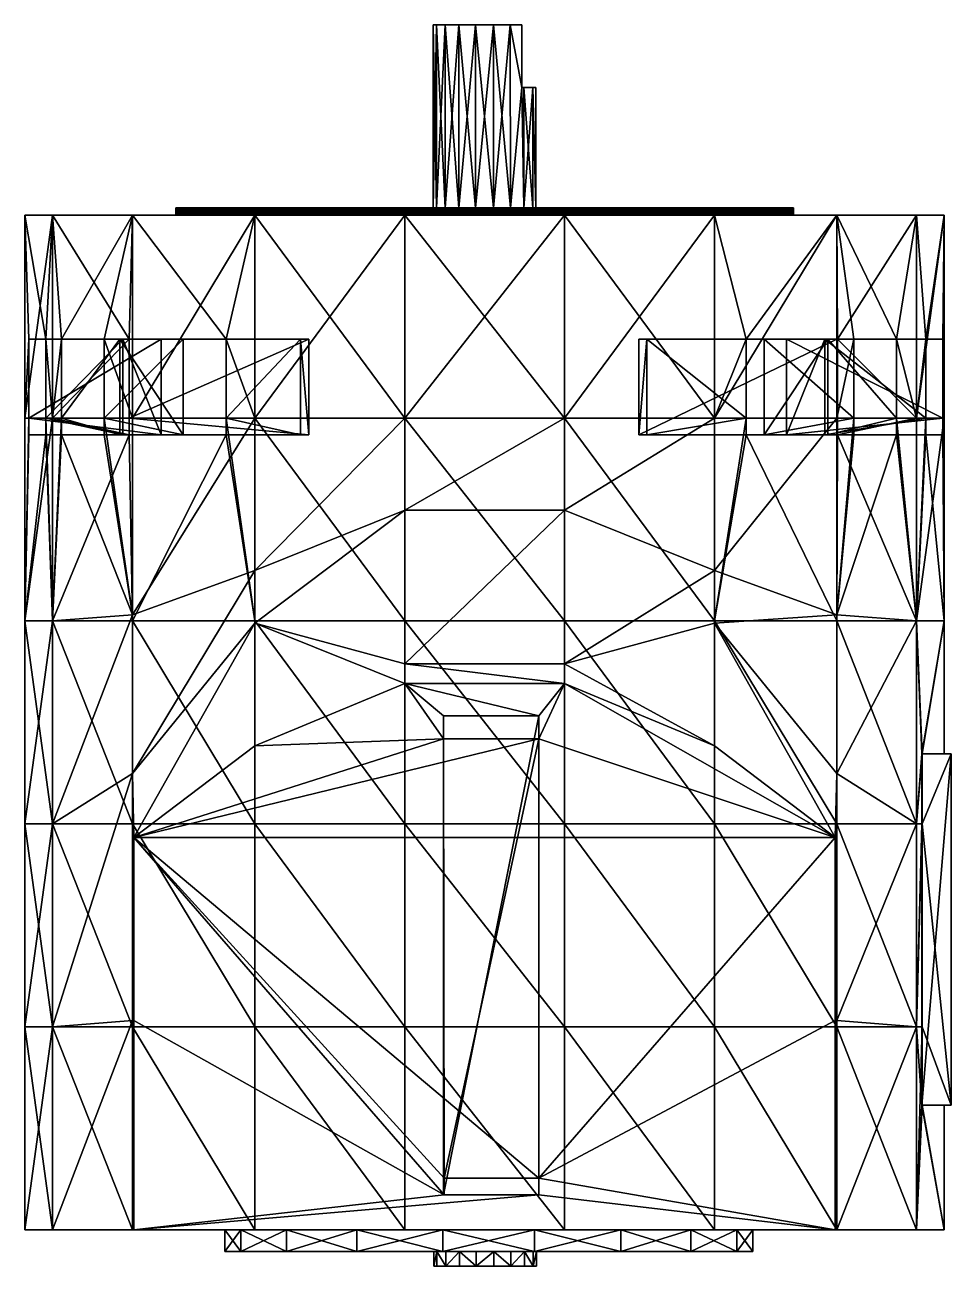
# Model space of a CAD drawing. Header units: inches. Extents: x -17 to 17.3, y -38.9 to 7.
import ezdxf

# ---------------------------------------------------------------- set-up
doc = ezdxf.new("R2010")
doc.units = ezdxf.units.IN
doc.header["$MEASUREMENT"] = 0
doc.layers.get('0').update_dxf_attribs({"true_color": 0xe5a6d7})

msp = doc.modelspace()

# ---------------------------------------------------------------- meshes
at = {"color": 134, "true_color": 0x1c95b1}
mesh = msp.add_polyface(dxfattribs=at)
corners = [(-0.948, 7.044, -1.642), (-0.329, 7.044, -1.868), (-0.329, 0.271, -1.868), (-0.948, 0.271, -1.642), (-1.453, 7.044, -1.219), (-1.453, 0.271, -1.219), (-1.782, 7.044, -0.649), (-1.782, 0.271, -0.649), (-1.896, 7.044, 0), (-1.896, 0.271, 0), (-1.782, 7.044, 0.649), (-1.782, 0.271, 0.649), (-1.453, 7.044, 1.219), (-1.453, 0.271, 1.219), (-0.948, 7.044, 1.642), (-0.948, 0.271, 1.642), (-0.329, 7.044, 1.868), (-0.329, 0.271, 1.868), (0.948, 7.044, 1.642), (-1.985, 0.217, -11.257), (1.985, 0.217, -11.257), (1.985, 0.163, -11.257), (-5.715, 0.217, -9.899), (-1.985, 0.163, -11.257), (-8.756, 0.217, -7.347), (-5.715, 0.163, -9.899), (-1.985, 0.271, -11.257), (-5.715, 0.271, -9.899), (-8.756, 0.271, -7.347), (-8.756, 0.217, 7.347), (-5.715, 0.217, 9.899), (-5.715, 0.271, 9.899), (-8.756, 0.271, 7.347), (-1.985, 0.217, 11.257), (-1.985, 0.271, 11.257), (1.985, 0.217, 11.257), (1.985, 0.271, 11.257), (-10.741, 0.271, 3.909), (-11.43, 0.271, 0), (-10.741, 0.271, -3.909), (0.329, 0.271, -1.868), (0.96, 0.271, -1.632)]
mesh.append_faces([[corners[k] for k in face] for face in [(4, 8, 12, 4), (12, 16, 18, 12), (4, 12, 18, 4)]], dxfattribs={"vtx0": -1, "vtx1": -1, "vtx2": -1, "vtx3": -1, "color": 134})
mesh.append_faces([[corners[k] for k in face] for face in [(40, 28, 39, 40)]], dxfattribs={"vtx0": -1, "vtx2": -1, "vtx3": -1, "color": 134})
mesh.append_faces([[corners[k] for k in face] for face in [(40, 26, 28, 40)]], dxfattribs={"vtx1": -1, "vtx2": -1, "vtx3": -1, "color": 134})
mesh.append_faces([[corners[k] for k in face] for face in [(2, 40, 39, 2)]], dxfattribs={"vtx1": -1, "vtx3": -1, "color": 134})
mesh.append_faces([[corners[k] for k in face] for face in [(0, 1, 2, 0), (2, 3, 0, 2), (4, 0, 3, 4), (3, 5, 4, 3), (6, 4, 5, 6), (5, 7, 6, 5), (8, 6, 7, 8), (7, 9, 8, 7), (10, 8, 9, 10), (9, 11, 10, 9), (12, 10, 11, 12), (11, 13, 12, 11), (14, 12, 13, 14), (13, 15, 14, 13), (16, 14, 15, 16), (15, 17, 16, 15), (1, 0, 4, 1), (4, 6, 8, 4), (8, 10, 12, 8), (12, 14, 16, 12), (19, 20, 21, 19), (22, 19, 23, 22), (24, 22, 25, 24), (20, 19, 26, 20), (19, 22, 27, 19), (27, 26, 19, 27), (22, 24, 28, 22), (28, 27, 22, 28), (29, 30, 31, 29), (31, 32, 29, 31), (30, 33, 34, 30), (34, 31, 30, 34), (33, 35, 36, 33), (36, 34, 33, 36), (11, 34, 36, 11), (9, 31, 34, 9), (34, 11, 9, 34), (7, 32, 31, 7), (31, 9, 7, 31), (5, 37, 32, 5), (32, 7, 5, 32), (3, 38, 37, 3), (37, 5, 3, 37), (2, 39, 38, 2), (38, 3, 2, 38), (26, 27, 28, 26)]], dxfattribs={"vtx2": -1, "vtx3": -1, "color": 134})
mesh.append_faces([[corners[k] for k in face] for face in [(15, 13, 36, 15), (40, 41, 26, 40)]], dxfattribs={"vtx3": -1, "color": 134})
mesh = msp.add_polyface(dxfattribs=at)
corners = [(1.782, 4.722, -0.649), (1.896, 4.722, 0), (1.896, 0.271, 0), (1.782, 0.271, -0.649), (0.329, 7.044, -1.868), (0.948, 7.044, -1.642), (0.96, 0.271, -1.632), (0.329, 0.271, -1.868), (-0.329, 7.044, -1.868), (-0.329, 0.271, -1.868), (0.329, 7.044, 1.868), (-0.329, 7.044, 1.868), (-0.329, 0.271, 1.868), (0.329, 0.271, 1.868), (0.948, 7.044, 1.642), (0.96, 0.271, 1.632), (1.453, 0.271, 1.219), (1.453, 4.722, 1.219), (1.375, 4.722, 1.284), (-1.453, 7.044, -1.219), (1.375, 7.044, 1.284), (1.375, 7.044, -1.284), (1.453, 0.271, -1.219), (1.453, 4.722, -1.219), (1.782, 0.271, 0.649), (1.782, 4.722, 0.649), (1.375, 4.722, -1.284), (-1.985, 0.271, -11.257), (1.985, 0.271, -11.257), (1.985, 0.217, -11.257), (5.715, 0.271, 9.899), (10.741, 0.271, 3.909), (5.715, 0.271, -9.899), (1.985, 0.271, 11.257), (-0.948, 0.271, 1.642), (-1.453, 0.271, 1.219), (-1.782, 0.271, 0.649)]
mesh.append_faces([[corners[k] for k in face] for face in [(5, 8, 19, 5), (5, 19, 14, 5), (3, 30, 31, 3)]], dxfattribs={"vtx0": -1, "vtx1": -1, "vtx2": -1, "vtx3": -1, "color": 134})
mesh.append_faces([[corners[k] for k in face] for face in [(17, 1, 18, 17), (3, 31, 32, 3)]], dxfattribs={"vtx0": -1, "vtx1": -1, "vtx3": -1, "color": 134})
mesh.append_faces([[corners[k] for k in face] for face in [(5, 14, 20, 5), (1, 23, 26, 1), (1, 26, 18, 1), (3, 28, 27, 3)]], dxfattribs={"vtx0": -1, "vtx2": -1, "vtx3": -1, "color": 134})
mesh.append_faces([[corners[k] for k in face] for face in [(21, 5, 20, 21), (22, 3, 27, 22)]], dxfattribs={"vtx1": -1, "vtx3": -1, "color": 134})
mesh.append_faces([[corners[k] for k in face] for face in [(0, 1, 2, 0), (2, 3, 0, 2), (4, 5, 6, 4), (6, 7, 4, 6), (8, 4, 7, 8), (7, 9, 8, 7), (10, 11, 12, 10), (12, 13, 10, 12), (14, 10, 13, 14), (13, 15, 14, 13), (16, 17, 18, 16), (18, 15, 16, 18), (5, 4, 8, 5), (11, 10, 14, 11), (3, 22, 23, 3), (23, 0, 3, 23), (16, 24, 25, 16), (25, 17, 16, 25), (17, 25, 1, 17), (1, 0, 23, 1), (21, 20, 18, 21), (18, 26, 21, 18), (14, 15, 18, 14), (18, 20, 14, 18), (2, 1, 25, 2), (25, 24, 2, 25), (26, 6, 5, 26), (5, 21, 26, 5), (27, 28, 29, 27), (26, 23, 22, 26), (22, 6, 26, 22), (3, 2, 30, 3), (3, 32, 28, 3), (33, 30, 2, 33), (2, 24, 33, 2), (33, 35, 36, 33)]], dxfattribs={"vtx2": -1, "vtx3": -1, "color": 134})
mesh.append_faces([[corners[k] for k in face] for face in [(24, 16, 33, 24), (16, 15, 33, 16), (15, 13, 33, 15), (13, 12, 33, 13), (12, 34, 33, 12), (6, 22, 27, 6)]], dxfattribs={"vtx3": -1, "color": 134})
mesh = msp.add_polyface(dxfattribs=at)
corners = [(-15.988, 0, 5.819), (-17.014, 0, 0), (-17.014, -7.51, 0), (-15.988, -7.51, 5.819), (-15.988, -7.51, -5.819), (-13.148, -7.51, -10.739), (-13.148, -8.135, -10.739), (-13.148, -4.591, -10.739), (-15.988, 0, -5.819), (-13.034, 0, -10.937), (-13.034, -4.591, -10.937), (-6.504, -4.591, -11.501), (-9.562, -4.591, -13.85), (-16.241, -4.591, -4.388), (-16.241, -7.51, -4.388), (-11.973, -4.591, -3.877), (-16.865, -4.591, -0.846), (-13.386, -4.591, -6.157), (-13.386, -8.135, -6.157), (-11.973, -8.135, -3.877), (-16.865, -7.51, -0.846), (-15.651, -4.591, 6.403), (-15.651, -7.51, 6.403), (-13.502, -4.591, 2.468), (-13.502, -8.135, 2.468), (-11.148, -8.135, 3.754), (-11.148, -4.591, 3.754), (-14.081, -4.591, 9.122), (-14.081, -7.51, 9.122), (-13.034, 0, 10.937), (-13.034, -7.51, 10.937), (-10.741, 0, -3.909), (-11.43, 0, 0), (-11.43, 0.054, 0), (-10.741, 0, 3.909), (-10.741, 0.054, 3.909), (-10.741, 0.108, 3.909), (-11.43, 0.108, 0), (-10.741, 0.163, 3.909), (-11.43, 0.163, 0), (-10.741, 0.217, 3.909), (-8.756, 0, -7.347), (-5.715, 0, -9.899)]
mesh.append_faces([[corners[k] for k in face] for face in [(14, 18, 17, 14), (20, 15, 19, 20), (22, 24, 23, 22), (28, 26, 25, 28)]], dxfattribs={"vtx0": -1, "vtx2": -1, "vtx3": -1, "color": 134})
mesh.append_faces([[corners[k] for k in face] for face in [(7, 10, 11, 7), (13, 14, 17, 13), (21, 22, 23, 21)]], dxfattribs={"vtx1": -1, "vtx3": -1, "color": 134})
mesh.append_faces([[corners[k] for k in face] for face in [(0, 1, 2, 0), (2, 3, 0, 2), (4, 5, 6, 4), (7, 8, 9, 7), (9, 10, 7, 9), (5, 7, 11, 5), (12, 10, 9, 12), (7, 5, 4, 7), (4, 8, 7, 4), (13, 8, 4, 13), (4, 14, 13, 4), (15, 16, 13, 15), (13, 17, 15, 13), (17, 18, 19, 17), (19, 15, 17, 19), (20, 16, 15, 20), (1, 8, 13, 1), (13, 16, 1, 13), (2, 1, 16, 2), (16, 20, 2, 16), (21, 0, 3, 21), (3, 22, 21, 3), (23, 24, 25, 23), (25, 26, 23, 25), (26, 27, 21, 26), (21, 23, 26, 21), (28, 27, 26, 28), (29, 0, 21, 29), (21, 27, 29, 21), (30, 29, 27, 30), (27, 28, 30, 27), (31, 32, 33, 31), (32, 34, 35, 32), (35, 33, 32, 35), (33, 35, 36, 33), (36, 37, 33, 36), (37, 36, 38, 37), (38, 39, 37, 38), (39, 38, 40, 39), (32, 0, 29, 32), (29, 34, 32, 29), (31, 1, 0, 31), (0, 32, 31, 0), (41, 8, 1, 41), (1, 31, 41, 1), (8, 41, 42, 8)]], dxfattribs={"vtx2": -1, "vtx3": -1, "color": 134})
mesh = msp.add_polyface(dxfattribs=at)
corners = [(-8.507, 0, 14.735), (-13.034, 0, 10.937), (-13.034, -7.51, 10.937), (-8.507, -7.51, 14.735), (-9.562, -4.591, -13.85), (-8.507, 0, -14.735), (-8.507, -7.51, -14.735), (-9.562, -7.51, -13.85), (-13.148, -7.51, -10.739), (-6.504, -4.591, -11.501), (-6.504, -8.135, -11.501), (-13.034, -4.591, -10.937), (-6.809, -4.591, -14.165), (-6.809, -8.135, -14.165), (-13.034, 0, -10.937), (-8.756, 0, -7.347), (-10.741, 0, -3.909), (-10.741, 0.054, -3.909), (-8.756, 0.054, -7.347), (-11.43, 0.054, 0), (-10.741, 0, 3.909), (-8.756, 0, 7.347), (-8.756, 0.054, 7.347), (-10.741, 0.054, 3.909), (-5.715, 0, 9.899), (-5.715, 0.054, 9.899), (-10.741, 0.108, -3.909), (-8.756, 0.108, -7.347), (-11.43, 0.108, 0), (-8.756, 0.108, 7.347), (-10.741, 0.108, 3.909), (-5.715, 0.108, 9.899), (-10.741, 0.163, -3.909), (-8.756, 0.163, -7.347), (-11.43, 0.163, 0), (-8.756, 0.163, 7.347), (-10.741, 0.163, 3.909), (-5.715, 0.163, 9.899), (-10.741, 0.217, -3.909), (-8.756, 0.217, -7.347), (-11.43, 0.217, 0), (-10.741, 0.217, 3.909), (-8.756, 0.217, 7.347), (-10.741, 0.271, -3.909), (-8.756, 0.271, -7.347), (-11.43, 0.271, 0), (-10.741, 0.271, 3.909), (-8.756, 0.271, 7.347), (-2.954, 0, 16.756), (-5.715, 0, -9.899), (-15.988, 0, -5.819), (-1.985, 0, -11.257)]
mesh.append_faces([[corners[k] for k in face] for face in [(8, 9, 10, 8), (11, 12, 9, 11), (7, 13, 12, 7)]], dxfattribs={"vtx0": -1, "vtx2": -1, "vtx3": -1, "color": 134})
mesh.append_faces([[corners[k] for k in face] for face in [(4, 7, 12, 4)]], dxfattribs={"vtx1": -1, "vtx3": -1, "color": 134})
mesh.append_faces([[corners[k] for k in face] for face in [(0, 1, 2, 0), (2, 3, 0, 2), (4, 5, 6, 4), (6, 7, 4, 6), (11, 4, 12, 11), (14, 5, 4, 14), (15, 16, 17, 15), (17, 18, 15, 17), (19, 17, 16, 19), (20, 21, 22, 20), (22, 23, 20, 22), (21, 24, 25, 21), (25, 22, 21, 25), (18, 17, 26, 18), (26, 27, 18, 26), (17, 19, 28, 17), (28, 26, 17, 28), (23, 22, 29, 23), (29, 30, 23, 29), (22, 25, 31, 22), (31, 29, 22, 31), (27, 26, 32, 27), (32, 33, 27, 32), (26, 28, 34, 26), (34, 32, 26, 34), (30, 29, 35, 30), (35, 36, 30, 35), (29, 31, 37, 29), (37, 35, 29, 37), (33, 32, 38, 33), (38, 39, 33, 38), (32, 34, 40, 32), (40, 38, 32, 40), (41, 40, 34, 41), (36, 35, 42, 36), (42, 41, 36, 42), (39, 38, 43, 39), (43, 44, 39, 43), (38, 40, 45, 38), (45, 43, 38, 45), (40, 41, 46, 40), (46, 45, 40, 46), (41, 42, 47, 41), (47, 46, 41, 47), (21, 0, 48, 21), (20, 1, 0, 20), (0, 21, 20, 0), (49, 14, 50, 49), (14, 49, 51, 14)]], dxfattribs={"vtx2": -1, "vtx3": -1, "color": 134})
mesh = msp.add_polyface(dxfattribs=at)
corners = [(2.954, 0, 16.756), (-2.954, 0, 16.756), (-2.954, -7.51, 16.756), (2.954, -7.51, 16.756), (-8.507, 0, 14.735), (-8.507, -7.51, 14.735), (-8.507, 0, -14.735), (-2.954, 0, -16.756), (-2.954, -7.51, -16.756), (-8.507, -7.51, -14.735), (-6.809, -4.591, -14.165), (-6.809, -8.135, -14.165), (-6.504, -8.135, -11.501), (-6.504, -4.591, -11.501), (1.985, 0, -11.257), (-1.985, 0, -11.257), (-1.985, 0.054, -11.257), (1.985, 0.054, -11.257), (-5.715, 0, -9.899), (-5.715, 0.054, -9.899), (-8.756, 0, -7.347), (-8.756, 0.054, -7.347), (-5.715, 0, 9.899), (-1.985, 0, 11.257), (-1.985, 0.054, 11.257), (-5.715, 0.054, 9.899), (1.985, 0, 11.257), (1.985, 0.054, 11.257), (-1.985, 0.108, -11.257), (1.985, 0.108, -11.257), (-5.715, 0.108, -9.899), (-8.756, 0.108, -7.347), (-1.985, 0.108, 11.257), (-5.715, 0.108, 9.899), (1.985, 0.108, 11.257), (-1.985, 0.163, -11.257), (1.985, 0.163, -11.257), (-5.715, 0.163, -9.899), (-8.756, 0.163, -7.347), (-1.985, 0.163, 11.257), (-5.715, 0.163, 9.899), (1.985, 0.163, 11.257), (-1.985, 0.217, -11.257), (-5.715, 0.217, -9.899), (-8.756, 0.217, -7.347), (-8.756, 0.163, 7.347), (-5.715, 0.217, 9.899), (-8.756, 0.217, 7.347), (-1.985, 0.217, 11.257), (1.985, 0.217, 11.257), (-8.756, 0, 7.347), (-13.034, 0, -10.937)]
mesh.append_faces([[corners[k] for k in face] for face in [(0, 1, 2, 0), (2, 3, 0, 2), (1, 4, 5, 1), (5, 2, 1, 5), (6, 7, 8, 6), (8, 9, 6, 8), (10, 11, 12, 10), (12, 13, 10, 12), (14, 15, 16, 14), (16, 17, 14, 16), (15, 18, 19, 15), (19, 16, 15, 19), (18, 20, 21, 18), (21, 19, 18, 21), (22, 23, 24, 22), (24, 25, 22, 24), (23, 26, 27, 23), (27, 24, 23, 27), (17, 16, 28, 17), (28, 29, 17, 28), (16, 19, 30, 16), (30, 28, 16, 30), (19, 21, 31, 19), (31, 30, 19, 31), (25, 24, 32, 25), (32, 33, 25, 32), (24, 27, 34, 24), (34, 32, 24, 34), (29, 28, 35, 29), (35, 36, 29, 35), (28, 30, 37, 28), (37, 35, 28, 37), (30, 31, 38, 30), (38, 37, 30, 38), (33, 32, 39, 33), (39, 40, 33, 39), (32, 34, 41, 32), (41, 39, 32, 41), (36, 35, 42, 36), (35, 37, 43, 35), (37, 38, 44, 37), (45, 40, 46, 45), (46, 47, 45, 46), (40, 39, 48, 40), (48, 46, 40, 48), (39, 41, 49, 39), (49, 48, 39, 49), (22, 1, 0, 22), (0, 23, 22, 0), (1, 22, 50, 1), (15, 6, 51, 15), (14, 7, 6, 14), (6, 15, 14, 6)]], dxfattribs={"vtx2": -1, "vtx3": -1, "color": 134})
mesh = msp.add_polyface(dxfattribs=at)
corners = [(8.507, 0, 14.735), (2.954, 0, 16.756), (2.954, -7.51, 16.756), (8.507, -7.51, 14.735), (-2.954, 0, -16.756), (2.954, 0, -16.756), (2.954, -7.51, -16.756), (-2.954, -7.51, -16.756), (8.507, 0, -14.735), (8.507, -7.51, -14.735), (6.012, -4.591, -14.165), (5.707, -4.591, -11.501), (5.707, -8.135, -11.501), (6.012, -8.135, -14.165), (8.756, 0, -7.347), (5.715, 0, -9.899), (5.715, 0.054, -9.899), (8.756, 0.054, -7.347), (1.985, 0, -11.257), (1.985, 0.054, -11.257), (1.985, 0, 11.257), (5.715, 0, 9.899), (5.715, 0.054, 9.899), (1.985, 0.054, 11.257), (8.756, 0, 7.347), (8.756, 0.054, 7.347), (5.715, 0.108, -9.899), (8.756, 0.108, -7.347), (1.985, 0.108, -11.257), (5.715, 0.108, 9.899), (1.985, 0.108, 11.257), (8.756, 0.108, 7.347), (5.715, 0.163, -9.899), (8.756, 0.163, -7.347), (1.985, 0.163, -11.257), (5.715, 0.163, 9.899), (1.985, 0.163, 11.257), (8.756, 0.163, 7.347), (5.715, 0.217, -9.899), (8.756, 0.217, -7.347), (1.985, 0.217, -11.257), (5.715, 0.217, 9.899), (1.985, 0.217, 11.257), (8.756, 0.217, 7.347), (5.715, 0.271, -9.899), (1.985, 0.271, -11.257), (5.715, 0.271, 9.899), (1.985, 0.271, 11.257), (8.756, 0.271, 7.347), (-1.985, 0, 11.257), (13.034, 0, 10.937)]
mesh.append_faces([[corners[k] for k in face] for face in [(0, 1, 2, 0), (2, 3, 0, 2), (4, 5, 6, 4), (6, 7, 4, 6), (5, 8, 9, 5), (9, 6, 5, 9), (10, 11, 12, 10), (12, 13, 10, 12), (14, 15, 16, 14), (16, 17, 14, 16), (15, 18, 19, 15), (19, 16, 15, 19), (20, 21, 22, 20), (22, 23, 20, 22), (21, 24, 25, 21), (25, 22, 21, 25), (17, 16, 26, 17), (26, 27, 17, 26), (16, 19, 28, 16), (28, 26, 16, 28), (23, 22, 29, 23), (29, 30, 23, 29), (22, 25, 31, 22), (31, 29, 22, 31), (27, 26, 32, 27), (32, 33, 27, 32), (26, 28, 34, 26), (34, 32, 26, 34), (30, 29, 35, 30), (35, 36, 30, 35), (29, 31, 37, 29), (37, 35, 29, 37), (33, 32, 38, 33), (38, 39, 33, 38), (32, 34, 40, 32), (40, 38, 32, 40), (36, 35, 41, 36), (41, 42, 36, 41), (35, 37, 43, 35), (43, 41, 35, 43), (39, 38, 44, 39), (38, 40, 45, 38), (45, 44, 38, 45), (42, 41, 46, 42), (46, 47, 42, 46), (41, 43, 48, 41), (48, 46, 41, 48), (49, 1, 0, 49), (0, 20, 49, 0), (20, 0, 50, 20), (15, 5, 4, 15), (4, 18, 15, 4), (5, 15, 14, 5)]], dxfattribs={"vtx2": -1, "vtx3": -1, "color": 134})
mesh = msp.add_polyface(dxfattribs=at)
corners = [(13.034, 0, 10.937), (8.507, 0, 14.735), (8.507, -7.51, 14.735), (13.034, -7.51, 10.937), (9.688, -4.591, -13.744), (8.507, 0, -14.735), (13.034, 0, -10.937), (5.707, -8.135, -11.501), (5.707, -4.591, -11.501), (13.034, -4.591, -10.661), (9.688, -7.51, -13.744), (6.012, -4.591, -14.165), (6.012, -8.135, -14.165), (8.507, -7.51, -14.735), (10.741, 0.054, -3.909), (11.43, 0.054, 0), (11.43, 0, 0), (10.741, 0, -3.909), (8.756, 0, -7.347), (8.756, 0.054, -7.347), (8.756, 0, 7.347), (10.741, 0, 3.909), (10.741, 0.054, 3.909), (8.756, 0.054, 7.347), (10.741, 0.108, -3.909), (8.756, 0.108, -7.347), (10.741, 0.108, 3.909), (8.756, 0.108, 7.347), (11.43, 0.108, 0), (8.756, 0.163, -7.347), (10.741, 0.163, -3.909), (10.741, 0.163, 3.909), (8.756, 0.163, 7.347), (11.43, 0.163, 0), (8.756, 0.217, -7.347), (10.741, 0.217, -3.909), (10.741, 0.217, 3.909), (8.756, 0.217, 7.347), (11.43, 0.217, 0), (8.756, 0.271, -7.347), (10.741, 0.271, -3.909), (5.715, 0.271, -9.899), (10.741, 0.271, 3.909), (8.756, 0.271, 7.347), (11.43, 0.271, 0), (5.715, 0, 9.899), (1.985, 0, 11.257), (2.954, 0, -16.756), (5.715, 0.271, 9.899)]
mesh.append_faces([[corners[k] for k in face] for face in [(42, 40, 41, 42)]], dxfattribs={"vtx0": -1, "vtx1": -1, "vtx2": -1, "vtx3": -1, "color": 134})
mesh.append_faces([[corners[k] for k in face] for face in [(10, 11, 12, 10), (4, 9, 8, 4)]], dxfattribs={"vtx0": -1, "vtx2": -1, "vtx3": -1, "color": 134})
mesh.append_faces([[corners[k] for k in face] for face in [(4, 8, 11, 4)]], dxfattribs={"vtx0": -1, "vtx3": -1, "color": 134})
mesh.append_faces([[corners[k] for k in face] for face in [(0, 1, 2, 0), (2, 3, 0, 2), (4, 5, 6, 4), (7, 8, 9, 7), (10, 4, 11, 10), (4, 10, 13, 4), (13, 5, 4, 13), (14, 15, 16, 14), (17, 18, 19, 17), (19, 14, 17, 19), (20, 21, 22, 20), (22, 23, 20, 22), (21, 16, 15, 21), (15, 22, 21, 15), (15, 14, 24, 15), (14, 19, 25, 14), (25, 24, 14, 25), (23, 22, 26, 23), (26, 27, 23, 26), (22, 15, 28, 22), (28, 26, 22, 28), (24, 25, 29, 24), (29, 30, 24, 29), (27, 26, 31, 27), (31, 32, 27, 31), (26, 28, 33, 26), (33, 31, 26, 33), (30, 29, 34, 30), (34, 35, 30, 34), (32, 31, 36, 32), (36, 37, 32, 36), (31, 33, 38, 31), (38, 36, 31, 38), (35, 34, 39, 35), (39, 40, 35, 39), (41, 39, 34, 41), (37, 36, 42, 37), (42, 43, 37, 42), (36, 38, 44, 36), (44, 42, 36, 44), (0, 45, 46, 0), (18, 5, 47, 18), (17, 6, 5, 17), (5, 18, 17, 5), (48, 43, 42, 48), (42, 44, 40, 42), (40, 39, 41, 40)]], dxfattribs={"vtx2": -1, "vtx3": -1, "color": 134})
mesh.append_faces([[corners[k] for k in face] for face in [(20, 45, 0, 20), (21, 20, 0, 21)]], dxfattribs={"vtx3": -1, "color": 134})
mesh = msp.add_polyface(dxfattribs=at)
corners = [(17.014, 0), (15.988, 0, 5.819), (15.988, -7.51, 5.819), (17.014, -7.51, 0), (13.061, -4.591, -10.89), (15.988, 0, -5.819), (15.988, -7.51, -5.819), (13.061, -7.51, -10.89), (13.034, 0, -10.937), (13.034, -4.591, -10.937), (9.688, -4.591, -13.744), (13.034, -4.591, -10.661), (13.034, -8.135, -10.661), (5.707, -8.135, -11.501), (16.963, -4.591, -0.291), (16.963, -7.51, -0.291), (12.589, -4.591, -6.157), (11.176, -4.591, -3.877), (11.176, -8.135, -3.877), (12.589, -8.135, -6.157), (16.338, -4.591, -3.834), (16.338, -7.51, -3.834), (13.672, -4.591, 9.831), (13.034, 0, 10.937), (13.034, -7.51, 10.937), (13.672, -7.51, 9.831), (12.705, -4.591, 2.468), (10.351, -4.591, 3.754), (10.351, -8.135, 3.754), (12.705, -8.135, 2.468), (15.242, -4.591, 7.112), (15.242, -7.51, 7.112), (11.43, 0, 0), (10.741, 0, 3.909), (10.741, 0, -3.909), (10.741, 0.054, -3.909), (10.741, 0.108, -3.909), (11.43, 0.108, 0), (11.43, 0.054, 0), (10.741, 0.163, -3.909), (11.43, 0.163, 0), (10.741, 0.217, -3.909), (11.43, 0.217, 0), (10.741, 0.271, -3.909), (11.43, 0.271, 0)]
mesh.append_faces([[corners[k] for k in face] for face in [(7, 12, 11, 7), (21, 16, 19, 21), (15, 18, 17, 15), (31, 26, 29, 31), (25, 28, 27, 25)]], dxfattribs={"vtx0": -1, "vtx2": -1, "vtx3": -1, "color": 134})
mesh.append_faces([[corners[k] for k in face] for face in [(23, 32, 33, 23)]], dxfattribs={"vtx0": -1, "vtx3": -1, "color": 134})
mesh.append_faces([[corners[k] for k in face] for face in [(10, 9, 11, 10), (23, 1, 32, 23), (32, 0, 8, 32)]], dxfattribs={"vtx1": -1, "vtx2": -1, "vtx3": -1, "color": 134})
mesh.append_faces([[corners[k] for k in face] for face in [(4, 7, 11, 4), (14, 15, 17, 14), (22, 25, 27, 22), (34, 32, 8, 34)]], dxfattribs={"vtx1": -1, "vtx3": -1, "color": 134})
mesh.append_faces([[corners[k] for k in face] for face in [(0, 1, 2, 0), (2, 3, 0, 2), (4, 5, 6, 4), (6, 7, 4, 6), (8, 9, 10, 8), (11, 12, 13, 11), (9, 4, 11, 9), (8, 5, 4, 8), (4, 9, 8, 4), (14, 0, 3, 14), (3, 15, 14, 3), (16, 17, 18, 16), (18, 19, 16, 18), (20, 14, 17, 20), (17, 16, 20, 17), (21, 20, 16, 21), (20, 5, 0, 20), (0, 14, 20, 0), (20, 21, 6, 20), (6, 5, 20, 6), (22, 23, 24, 22), (24, 25, 22, 24), (26, 27, 28, 26), (28, 29, 26, 28), (30, 22, 27, 30), (27, 26, 30, 27), (31, 30, 26, 31), (30, 1, 23, 30), (23, 22, 30, 23), (30, 31, 2, 30), (2, 1, 30, 2), (1, 0, 32, 1), (32, 34, 35, 32), (36, 37, 38, 36), (37, 36, 39, 37), (39, 40, 37, 39), (40, 39, 41, 40), (41, 42, 40, 41), (42, 41, 43, 42), (43, 44, 42, 43), (0, 5, 8, 0)]], dxfattribs={"vtx2": -1, "vtx3": -1, "color": 134})
mesh = msp.add_polyface(dxfattribs=at)
corners = [(2.954, -7.51, 16.756), (-2.954, -7.51, 16.756), (-2.954, -10.923, 16.756), (2.954, -10.923, 16.756), (-8.507, -7.51, 14.735), (-8.507, -13.154, 14.735), (-13.034, -7.51, 10.937), (-13.034, -14.787, 10.937), (-15.988, -7.51, 5.819), (-17.014, -7.51, 0), (-17.014, -15.019, 0), (-15.988, -15.019, 5.819), (-13.148, -8.135, -10.739), (-15.988, -15.019, -5.819), (-15.988, -7.51, -5.819), (-8.507, -7.51, -14.735), (-2.954, -7.51, -16.756), (-2.954, -15.019, -16.756), (-8.507, -15.019, -14.735), (2.954, -7.51, -16.756), (2.954, -15.019, -16.756), (-2.954, -16.602, 16.756), (2.954, -16.602, 16.756), (-8.507, -15.1, 14.735), (-13.034, -20.664, 10.937), (-15.988, -22.529, 5.819), (-2.954, -22.529, -16.756), (2.954, -22.529, -16.756), (-2.954, -17.335, 16.756), (-8.507, -19.639, 14.735), (-9.562, -8.135, -13.85), (-13.034, -15.019, -10.937), (-13.034, -8.135, -10.937), (-13.148, -7.51, -10.739), (-6.504, -8.135, -11.501), (-9.562, -7.51, -13.85), (-6.809, -8.135, -14.165), (-16.865, -7.51, -0.846), (-16.865, -8.135, -0.846), (-16.241, -7.51, -4.388), (-16.241, -8.135, -4.388), (-13.386, -8.135, -6.157), (-11.973, -8.135, -3.877), (-14.081, -7.51, 9.122), (-14.081, -8.135, 9.122), (-15.651, -7.51, 6.403), (-15.651, -8.135, 6.403), (-13.502, -8.135, 2.468), (-11.148, -8.135, 3.754)]
mesh.append_faces([[corners[k] for k in face] for face in [(32, 34, 36, 32)]], dxfattribs={"vtx0": -1, "vtx2": -1, "vtx3": -1, "color": 134})
mesh.append_faces([[corners[k] for k in face] for face in [(33, 34, 12, 33), (32, 36, 30, 32), (37, 42, 38, 37), (43, 48, 44, 43)]], dxfattribs={"vtx0": -1, "vtx3": -1, "color": 134})
mesh.append_faces([[corners[k] for k in face] for face in [(0, 1, 2, 0), (2, 3, 0, 2), (1, 4, 5, 1), (5, 2, 1, 5), (4, 6, 7, 4), (7, 5, 4, 7), (8, 9, 10, 8), (10, 11, 8, 10), (12, 13, 14, 12), (15, 16, 17, 15), (17, 18, 15, 17), (16, 19, 20, 16), (20, 17, 16, 20), (3, 2, 21, 3), (21, 22, 3, 21), (2, 5, 23, 2), (23, 21, 2, 23), (5, 7, 24, 5), (7, 11, 25, 7), (18, 17, 26, 18), (17, 20, 27, 17), (28, 21, 23, 28), (23, 29, 28, 23), (30, 18, 31, 30), (31, 32, 30, 31), (35, 30, 36, 35), (32, 12, 34, 32), (31, 13, 12, 31), (12, 32, 31, 12), (35, 15, 18, 35), (18, 30, 35, 18), (37, 38, 10, 37), (10, 9, 37, 10), (39, 40, 41, 39), (40, 38, 42, 40), (42, 41, 40, 42), (40, 13, 10, 40), (10, 38, 40, 10), (39, 14, 13, 39), (13, 40, 39, 13), (43, 44, 7, 43), (7, 6, 43, 7), (45, 46, 47, 45), (46, 44, 48, 46), (48, 47, 46, 48), (46, 11, 7, 46), (7, 44, 46, 7), (45, 8, 11, 45), (11, 46, 45, 11)]], dxfattribs={"vtx2": -1, "vtx3": -1, "color": 134})
mesh = msp.add_polyface(dxfattribs=at)
corners = [(17.014, -7.51, 0), (15.988, -7.51, 5.819), (15.988, -15.019, 5.819), (17.014, -15.019, 0), (13.034, -7.51, 10.937), (8.507, -7.51, 14.735), (8.507, -13.154, 14.735), (13.034, -14.787, 10.937), (2.954, -7.51, 16.756), (2.954, -10.923, 16.756), (2.954, -7.51, -16.756), (8.507, -7.51, -14.735), (8.507, -15.019, -14.735), (2.954, -15.019, -16.756), (9.688, -7.51, -13.744), (9.688, -8.135, -13.744), (13.061, -8.135, -10.89), (15.988, -15.019, -5.819), (13.034, -15.019, -10.937), (13.034, -8.135, -10.937), (16.2, -19.93, 4.618), (13.034, -20.664, 10.937), (8.507, -15.1, 14.735), (2.954, -16.602, 16.756), (8.507, -22.529, -14.735), (13.034, -22.529, -10.937), (15.988, -22.529, -5.819), (17.014, -19.93, 0), (16.187, -19.93, -4.694), (2.954, -17.335, 16.756), (-2.954, -16.602, 16.756), (6.012, -8.135, -14.165), (13.061, -7.51, -10.89), (13.034, -8.135, -10.661), (5.707, -8.135, -11.501), (15.988, -7.51, -5.819), (16.338, -7.51, -3.834), (16.338, -8.135, -3.834), (12.589, -8.135, -6.157), (16.963, -7.51, -0.291), (16.963, -8.135, -0.291), (11.176, -8.135, -3.877), (15.242, -7.51, 7.112), (15.242, -8.135, 7.112), (12.705, -8.135, 2.468), (13.672, -7.51, 9.831), (13.672, -8.135, 9.831), (10.351, -8.135, 3.754)]
mesh.append_faces([[corners[k] for k in face] for face in [(20, 3, 2, 20), (15, 34, 33, 15)]], dxfattribs={"vtx0": -1, "vtx2": -1, "vtx3": -1, "color": 134})
mesh.append_faces([[corners[k] for k in face] for face in [(14, 31, 15, 14), (19, 33, 16, 19), (36, 38, 37, 36), (42, 44, 43, 42)]], dxfattribs={"vtx0": -1, "vtx3": -1, "color": 134})
mesh.append_faces([[corners[k] for k in face] for face in [(17, 3, 28, 17), (19, 15, 33, 19)]], dxfattribs={"vtx1": -1, "vtx2": -1, "vtx3": -1, "color": 134})
mesh.append_faces([[corners[k] for k in face] for face in [(0, 1, 2, 0), (2, 3, 0, 2), (4, 5, 6, 4), (6, 7, 4, 6), (5, 8, 9, 5), (9, 6, 5, 9), (10, 11, 12, 10), (12, 13, 10, 12), (14, 15, 12, 14), (12, 11, 14, 12), (16, 17, 18, 16), (18, 19, 16, 18), (2, 7, 21, 2), (7, 6, 22, 7), (22, 21, 7, 22), (6, 9, 23, 6), (23, 22, 6, 23), (13, 12, 24, 13), (12, 18, 25, 12), (18, 17, 26, 18), (3, 27, 28, 3), (29, 23, 30, 29), (32, 16, 33, 32), (15, 31, 34, 15), (18, 12, 15, 18), (15, 19, 18, 15), (35, 17, 16, 35), (16, 32, 35, 16), (36, 37, 17, 36), (17, 35, 36, 17), (39, 40, 41, 39), (41, 40, 37, 41), (37, 38, 41, 37), (3, 17, 37, 3), (37, 40, 3, 37), (39, 0, 3, 39), (3, 40, 39, 3), (42, 43, 2, 42), (2, 1, 42, 2), (45, 46, 47, 45), (47, 46, 43, 47), (43, 44, 47, 43), (7, 2, 43, 7), (43, 46, 7, 43), (45, 4, 7, 45), (7, 46, 45, 7)]], dxfattribs={"vtx2": -1, "vtx3": -1, "color": 134})
mesh = msp.add_polyface(dxfattribs=at)
corners = [(-13.034, -20.664, 10.937), (-8.507, -15.1, 14.735), (-8.507, -13.154, 14.735), (-15.988, -22.529, 5.819), (-13.034, -14.787, 10.937), (-15.988, -15.019, 5.819), (-17.014, -15.019, 0), (-17.014, -22.529, 0), (-15.988, -15.019, -5.819), (-15.988, -22.529, -5.819), (-13.034, -15.019, -10.937), (-13.034, -22.529, -10.937), (-8.507, -15.019, -14.735), (-8.507, -22.529, -14.735), (-2.954, -22.529, -16.756), (2.954, -22.529, -16.756), (-2.954, -15.019, -16.756), (-2.954, -16.602, 16.756), (-2.954, -17.335, 16.756), (2.954, -17.335, 16.756), (-12.979, -23.03, 10.982), (-13.034, -29.807, 10.937), (-12.979, -29.807, 10.982), (-15.988, -30.038, 5.819), (-17.014, -30.038, 0), (-15.988, -30.038, -5.819), (-13.034, -30.038, -10.937), (-8.507, -30.038, -14.735), (-2.954, -30.038, -16.756), (2.954, -30.038, -16.756), (-13.034, -37.548, 10.937), (-15.988, -37.548, 5.819), (-17.014, -37.548, 0), (-15.988, -37.548, -5.819), (-13.034, -37.548, -10.937), (-8.507, -37.548, -14.735), (-2.954, -37.548, -16.756), (2.954, -37.548, -16.756), (-8.507, -19.639, 14.735), (-1.516, -19.376, 14.811), (-1.516, -36.253, 14.811), (-1.516, -36.253, 15.692), (-1.516, -18.534, 15.692), (-1.498, -35.645, 14.811), (2.006, -19.376, 14.811), (2.006, -36.253, 15.692), (2.006, -18.534, 15.692), (12.979, -23.03, 10.982), (-1.498, -36.255, 10.982), (-1.498, -35.645, 10.982), (2.006, -35.645, 10.982)]
mesh.append_faces([[corners[k] for k in face] for face in [(39, 18, 38, 39), (48, 20, 22, 48)]], dxfattribs={"vtx0": -1, "vtx2": -1, "vtx3": -1, "color": 134})
mesh.append_faces([[corners[k] for k in face] for face in [(39, 38, 20, 39)]], dxfattribs={"vtx0": -1, "vtx3": -1, "color": 134})
mesh.append_faces([[corners[k] for k in face] for face in [(0, 1, 2, 0), (3, 0, 4, 3), (5, 6, 7, 5), (7, 3, 5, 7), (6, 8, 9, 6), (9, 7, 6, 9), (8, 10, 11, 8), (11, 9, 8, 11), (10, 12, 13, 10), (13, 11, 10, 13), (14, 13, 12, 14), (15, 14, 16, 15), (17, 18, 19, 17), (20, 0, 21, 20), (21, 22, 20, 21), (0, 3, 23, 0), (23, 21, 0, 23), (3, 7, 24, 3), (24, 23, 3, 24), (7, 9, 25, 7), (25, 24, 7, 25), (9, 11, 26, 9), (26, 25, 9, 26), (11, 13, 27, 11), (27, 26, 11, 27), (13, 14, 28, 13), (28, 27, 13, 28), (14, 15, 29, 14), (29, 28, 14, 29), (22, 21, 30, 22), (21, 23, 31, 21), (23, 24, 32, 23), (24, 25, 33, 24), (25, 26, 34, 25), (26, 27, 35, 26), (27, 28, 36, 27), (28, 29, 37, 28), (20, 38, 1, 20), (1, 0, 20, 1), (39, 40, 41, 39), (41, 42, 39, 41), (43, 39, 44, 43), (41, 45, 46, 41), (46, 42, 41, 46), (20, 47, 44, 20), (44, 39, 20, 44), (39, 42, 18, 39), (40, 39, 43, 40), (18, 42, 46, 18), (20, 49, 50, 20)]], dxfattribs={"vtx2": -1, "vtx3": -1, "color": 134})
mesh = msp.add_polyface(dxfattribs=at)
corners = [(16.2, -19.93, 4.618), (17.014, -19.93, 0), (17.014, -15.019, 0), (15.988, -15.019, 5.819), (15.988, -22.529, 5.819), (16.2, -22.529, 4.618), (13.034, -20.664, 10.937), (8.507, -22.529, -14.735), (2.954, -22.529, -16.756), (2.954, -15.019, -16.756), (13.034, -22.529, -10.937), (8.507, -15.019, -14.735), (15.988, -22.529, -5.819), (13.034, -15.019, -10.937), (16.187, -19.93, -4.694), (16.187, -22.529, -4.694), (15.988, -15.019, -5.819), (15.988, -30.038, 5.819), (16.2, -30.038, 4.618), (13.034, -29.807, 10.937), (2.954, -16.602, 16.756), (2.954, -17.335, 16.756), (8.507, -19.639, 14.735), (8.507, -15.1, 14.735), (8.507, -30.038, -14.735), (2.954, -30.038, -16.756), (13.034, -30.038, -10.937), (15.988, -30.038, -5.819), (16.187, -30.038, -4.694), (12.979, -23.03, 10.982), (12.979, -29.807, 10.982), (2.006, -19.376, 14.811), (2.006, -35.645, 14.811), (-1.498, -35.645, 14.811), (2.006, -18.534, 15.692), (2.006, -36.253, 15.692), (2.006, -36.253, 14.822), (-2.954, -17.335, 16.756), (2.006, -35.645, 10.982), (2.006, -35.645, 14.833), (-12.979, -23.03, 10.982), (16.187, -32.934, -4.694), (16.187, -32.934, -4.864), (16.187, -19.93, -4.864), (17.27, -19.93, -4.864), (17.27, -32.934, -4.864), (16.2, -32.934, 4.618), (17.27, -32.934, 4.618), (17.27, -19.93, 4.618)]
mesh.append_faces([[corners[k] for k in face] for face in [(16, 14, 12, 16)]], dxfattribs={"vtx0": -1, "vtx1": -1, "vtx3": -1, "color": 134})
mesh.append_faces([[corners[k] for k in face] for face in [(0, 3, 4, 0), (5, 47, 48, 5), (1, 48, 44, 1), (42, 28, 15, 42), (42, 15, 14, 42)]], dxfattribs={"vtx0": -1, "vtx2": -1, "vtx3": -1, "color": 134})
mesh.append_faces([[corners[k] for k in face] for face in [(0, 4, 5, 0), (38, 30, 29, 38), (41, 27, 28, 41), (5, 48, 0, 5), (42, 14, 43, 42)]], dxfattribs={"vtx0": -1, "vtx3": -1, "color": 134})
mesh.append_faces([[corners[k] for k in face] for face in [(31, 29, 21, 31), (5, 18, 47, 5), (14, 1, 44, 14)]], dxfattribs={"vtx1": -1, "vtx2": -1, "vtx3": -1, "color": 134})
mesh.append_faces([[corners[k] for k in face] for face in [(34, 31, 21, 34), (43, 14, 44, 43)]], dxfattribs={"vtx1": -1, "vtx3": -1, "color": 134})
mesh.append_faces([[corners[k] for k in face] for face in [(0, 1, 2, 0), (6, 4, 3, 6), (7, 8, 9, 7), (10, 7, 11, 10), (12, 10, 13, 12), (14, 15, 12, 14), (5, 4, 17, 5), (17, 18, 5, 17), (4, 6, 19, 4), (19, 17, 4, 19), (20, 21, 22, 20), (22, 23, 20, 22), (8, 7, 24, 8), (24, 25, 8, 24), (7, 10, 26, 7), (26, 24, 7, 26), (10, 12, 27, 10), (27, 26, 10, 27), (15, 28, 27, 15), (27, 12, 15, 27), (29, 6, 23, 29), (23, 22, 29, 23), (29, 30, 19, 29), (19, 6, 29, 19), (31, 32, 33, 31), (29, 22, 21, 29), (34, 35, 36, 34), (34, 21, 37, 34), (32, 31, 34, 32), (34, 39, 32, 34), (38, 29, 40, 38), (42, 43, 44, 42), (44, 45, 42, 44), (18, 46, 47, 18), (45, 44, 48, 45), (48, 47, 45, 48), (1, 0, 48, 1)]], dxfattribs={"vtx2": -1, "vtx3": -1, "color": 134})
mesh = msp.add_polyface(dxfattribs=at)
corners = [(2.006, -36.253, 14.822), (2.006, -35.645, 14.833), (2.006, -18.534, 15.692), (2.006, -35.645, 14.811), (2.006, -36.255, 10.982), (2.006, -35.645, 10.982), (-1.498, -36.253, 14.822), (-1.498, -36.255, 14.833), (2.006, -36.255, 14.833), (-1.498, -35.645, 10.982), (2.006, -36.253, 15.692), (-1.516, -36.253, 15.692), (12.979, -37.548, 10.982), (1.852, -38.355, 9.745), (5.04, -38.355, 8.584), (5.04, -37.548, 8.584), (1.852, -37.548, 9.745), (5.04, -38.355, -8.335), (1.852, -38.355, -9.495), (1.852, -37.548, -9.495), (5.04, -37.548, -8.335), (-1.54, -37.548, -9.495), (8.507, -37.548, -14.735), (-4.728, -37.548, -8.335), (2.954, -37.548, -16.756), (-12.979, -37.548, 10.982), (1.805, -38.897, -0.637), (1.805, -38.355, -0.637), (1.92, -38.355, 0.013), (1.92, -38.897, 0.013), (0.97, -38.897, -1.632), (0.97, -38.355, -1.632), (1.476, -38.355, -1.208), (1.476, -38.897, -1.208), (0.97, -38.897, 1.658), (0.97, -38.355, 1.658), (0.35, -38.355, 1.883), (0.35, -38.897, 1.883), (1.805, -38.897, 0.663), (1.805, -38.355, 0.663), (1.476, -38.355, 1.234), (1.476, -38.897, 1.234), (0.35, -38.897, -1.857), (0.35, -38.355, -1.857), (9.335, -38.355, -3.216), (-1.54, -38.355, -9.495), (-0.309, -38.355, 1.883)]
mesh.append_faces([[corners[k] for k in face] for face in [(37, 33, 29, 37), (41, 37, 29, 41)]], dxfattribs={"vtx0": -1, "vtx1": -1, "vtx2": -1, "vtx3": -1, "color": 134})
mesh.append_faces([[corners[k] for k in face] for face in [(27, 17, 44, 27)]], dxfattribs={"vtx0": -1, "vtx1": -1, "vtx3": -1, "color": 134})
mesh.append_faces([[corners[k] for k in face] for face in [(27, 45, 18, 27), (27, 18, 17, 27)]], dxfattribs={"vtx0": -1, "vtx2": -1, "vtx3": -1, "color": 134})
mesh.append_faces([[corners[k] for k in face] for face in [(27, 44, 14, 27), (39, 28, 13, 39)]], dxfattribs={"vtx1": -1, "vtx2": -1, "vtx3": -1, "color": 134})
mesh.append_faces([[corners[k] for k in face] for face in [(38, 41, 29, 38), (28, 27, 14, 28), (40, 39, 13, 40)]], dxfattribs={"vtx1": -1, "vtx3": -1, "color": 134})
mesh.append_faces([[corners[k] for k in face] for face in [(0, 1, 2, 0), (3, 0, 4, 3), (4, 5, 3, 4), (0, 6, 7, 0), (7, 8, 0, 7), (4, 8, 7, 4), (3, 5, 9, 3), (0, 10, 11, 0), (5, 4, 12, 5), (13, 14, 15, 13), (15, 16, 13, 15), (17, 18, 19, 17), (19, 20, 17, 19), (23, 24, 22, 23), (22, 21, 23, 22), (16, 12, 25, 16), (26, 27, 28, 26), (28, 29, 26, 28), (30, 31, 32, 30), (32, 33, 30, 32), (34, 35, 36, 34), (36, 37, 34, 36), (38, 39, 40, 38), (40, 41, 38, 40), (41, 34, 37, 41), (42, 30, 33, 42), (33, 26, 29, 33), (26, 33, 32, 26), (32, 27, 26, 32), (30, 42, 43, 30), (43, 31, 30, 43), (34, 41, 40, 34), (40, 35, 34, 40), (38, 29, 28, 38), (28, 39, 38, 28), (27, 32, 45, 27), (28, 14, 13, 28)]], dxfattribs={"vtx2": -1, "vtx3": -1, "color": 134})
mesh.append_faces([[corners[k] for k in face] for face in [(0, 3, 1, 0), (0, 8, 4, 0), (19, 21, 22, 19), (46, 36, 13, 46), (36, 35, 13, 36), (35, 40, 13, 35)]], dxfattribs={"vtx3": -1, "color": 134})
mesh = msp.add_polyface(dxfattribs=at)
corners = [(-13.034, -37.548, 10.937), (-12.979, -37.548, 10.982), (-12.979, -29.807, 10.982), (-15.988, -37.548, 5.819), (-13.034, -29.807, 10.937), (-17.014, -37.548, 0), (-15.988, -30.038, 5.819), (-15.988, -37.548, -5.819), (-17.014, -30.038, 0), (-13.034, -37.548, -10.937), (-15.988, -30.038, -5.819), (-8.507, -37.548, -14.735), (-13.034, -30.038, -10.937), (-2.954, -37.548, -16.756), (-8.507, -30.038, -14.735), (12.979, -37.548, 10.982), (2.006, -36.255, 10.982), (-1.498, -36.255, 10.982), (-1.498, -35.645, 10.982), (-12.979, -23.03, 10.982), (-4.728, -38.355, 8.584), (-1.54, -38.355, 9.745), (-1.54, -37.548, 9.745), (-4.728, -37.548, 8.584), (-7.327, -38.355, 6.404), (-7.327, -37.548, 6.404), (-9.023, -38.355, 3.466), (-9.023, -37.548, 3.466), (-9.612, -38.355, 0.125), (-9.612, -37.548, 0.125), (-9.023, -38.355, -3.216), (-9.023, -37.548, -3.216), (-7.327, -38.355, -6.154), (-7.327, -37.548, -6.154), (-4.728, -38.355, -8.335), (-4.728, -37.548, -8.335), (-1.54, -38.355, -9.495), (-1.54, -37.548, -9.495), (2.954, -37.548, -16.756), (1.852, -37.548, 9.745), (0.97, -38.355, -1.632), (0.35, -38.355, -1.857), (-0.309, -38.355, -1.857), (-0.929, -38.355, -1.632), (-1.434, -38.355, -1.208), (-1.764, -38.355, -0.637), (-1.878, -38.355, 0.013)]
mesh.append_faces([[corners[k] for k in face] for face in [(25, 3, 5, 25), (25, 5, 7, 25)]], dxfattribs={"vtx0": -1, "vtx2": -1, "vtx3": -1, "color": 134})
mesh.append_faces([[corners[k] for k in face] for face in [(17, 2, 1, 17)]], dxfattribs={"vtx0": -1, "vtx3": -1, "color": 134})
mesh.append_faces([[corners[k] for k in face] for face in [(25, 1, 3, 25)]], dxfattribs={"vtx1": -1, "vtx2": -1, "vtx3": -1, "color": 134})
mesh.append_faces([[corners[k] for k in face] for face in [(27, 25, 7, 27)]], dxfattribs={"vtx1": -1, "vtx3": -1, "color": 134})
mesh.append_faces([[corners[k] for k in face] for face in [(0, 1, 2, 0), (3, 0, 4, 3), (5, 3, 6, 5), (7, 5, 8, 7), (9, 7, 10, 9), (11, 9, 12, 11), (13, 11, 14, 13), (1, 15, 16, 1), (16, 17, 1, 16), (17, 18, 19, 17), (20, 21, 22, 20), (22, 23, 20, 22), (24, 20, 23, 24), (23, 25, 24, 23), (26, 24, 25, 26), (25, 27, 26, 25), (28, 26, 27, 28), (27, 29, 28, 27), (30, 28, 29, 30), (29, 31, 30, 29), (32, 30, 31, 32), (31, 33, 32, 31), (34, 32, 33, 34), (33, 35, 34, 33), (36, 34, 35, 36), (35, 37, 36, 35), (33, 13, 38, 33), (31, 11, 13, 31), (13, 33, 31, 13), (29, 9, 11, 29), (11, 31, 29, 11), (27, 7, 9, 27), (9, 29, 27, 9), (1, 0, 3, 1), (1, 22, 39, 1), (32, 34, 40, 32), (30, 32, 41, 30), (28, 30, 42, 28), (42, 43, 28, 42), (26, 28, 43, 26), (43, 44, 26, 43), (24, 26, 44, 24), (44, 45, 24, 44), (20, 24, 45, 20), (45, 46, 20, 45), (21, 20, 46, 21)]], dxfattribs={"vtx2": -1, "vtx3": -1, "color": 134})
mesh.append_faces([[corners[k] for k in face] for face in [(25, 23, 1, 25), (23, 22, 1, 23)]], dxfattribs={"vtx3": -1, "color": 134})
mesh = msp.add_polyface(dxfattribs=at)
corners = [(15.988, -30.038, 5.819), (13.034, -29.807, 10.937), (13.034, -37.548, 10.937), (15.988, -37.548, 5.819), (12.979, -29.807, 10.982), (12.979, -37.548, 10.982), (2.954, -30.038, -16.756), (8.507, -30.038, -14.735), (8.507, -37.548, -14.735), (2.954, -37.548, -16.756), (13.034, -30.038, -10.937), (13.034, -37.548, -10.937), (15.988, -30.038, -5.819), (15.988, -37.548, -5.819), (2.006, -35.645, 10.982), (17.014, -37.548, 0), (9.924, -37.548, 0.125), (9.335, -37.548, -3.216), (9.335, -38.355, 3.466), (9.924, -38.355, 0.125), (9.335, -37.548, 3.466), (7.639, -38.355, 6.404), (7.639, -37.548, 6.404), (5.04, -38.355, 8.584), (5.04, -37.548, 8.584), (7.639, -38.355, -6.154), (5.04, -38.355, -8.335), (5.04, -37.548, -8.335), (7.639, -37.548, -6.154), (9.335, -38.355, -3.216), (1.852, -37.548, -9.495), (1.852, -37.548, 9.745), (16.2, -30.038, 4.618), (16.2, -32.934, 4.618), (17.014, -32.934, 0), (16.187, -32.934, -4.694), (16.187, -32.934, -4.864), (17.27, -32.934, -4.864), (17.27, -32.934, 4.618), (16.187, -30.038, -4.694)]
mesh.append_faces([[corners[k] for k in face] for face in [(29, 18, 23, 29)]], dxfattribs={"vtx0": -1, "vtx1": -1, "vtx2": -1, "vtx3": -1, "color": 134})
mesh.append_faces([[corners[k] for k in face] for face in [(14, 5, 4, 14), (13, 3, 16, 13), (33, 3, 15, 33), (35, 15, 13, 35), (35, 13, 12, 35), (34, 37, 38, 34)]], dxfattribs={"vtx0": -1, "vtx2": -1, "vtx3": -1, "color": 134})
mesh.append_faces([[corners[k] for k in face] for face in [(8, 16, 17, 8), (33, 15, 34, 33), (34, 38, 33, 34)]], dxfattribs={"vtx0": -1, "vtx3": -1, "color": 134})
mesh.append_faces([[corners[k] for k in face] for face in [(11, 13, 16, 11), (8, 11, 16, 8), (16, 3, 5, 16), (33, 32, 3, 33), (34, 35, 37, 34)]], dxfattribs={"vtx1": -1, "vtx2": -1, "vtx3": -1, "color": 134})
mesh.append_faces([[corners[k] for k in face] for face in [(20, 16, 5, 20)]], dxfattribs={"vtx1": -1, "vtx3": -1, "color": 134})
mesh.append_faces([[corners[k] for k in face] for face in [(0, 1, 2, 0), (2, 3, 0, 2), (4, 5, 2, 4), (2, 1, 4, 2), (6, 7, 8, 6), (8, 9, 6, 8), (7, 10, 11, 7), (11, 8, 7, 11), (10, 12, 13, 10), (13, 11, 10, 13), (13, 15, 3, 13), (18, 19, 16, 18), (16, 20, 18, 16), (21, 18, 20, 21), (20, 22, 21, 20), (23, 21, 22, 23), (22, 24, 23, 22), (25, 26, 27, 25), (27, 28, 25, 27), (29, 25, 28, 29), (28, 17, 29, 28), (19, 29, 17, 19), (17, 16, 19, 17), (3, 2, 5, 3), (29, 19, 18, 29), (18, 21, 23, 18), (26, 25, 29, 26), (32, 0, 3, 32), (35, 34, 15, 35), (35, 36, 37, 35), (36, 35, 39, 36)]], dxfattribs={"vtx2": -1, "vtx3": -1, "color": 134})
mesh.append_faces([[corners[k] for k in face] for face in [(28, 27, 8, 28), (27, 30, 8, 27), (31, 24, 5, 31), (24, 22, 5, 24), (22, 20, 5, 22), (17, 28, 8, 17)]], dxfattribs={"vtx3": -1, "color": 134})
mesh = msp.add_polyface(dxfattribs=at)
corners = [(2.954, -37.548, -16.756), (-2.954, -37.548, -16.756), (-2.954, -30.038, -16.756), (-1.516, -36.253, 15.692), (-1.516, -36.253, 14.811), (-1.498, -36.253, 14.822), (-1.498, -36.255, 10.982), (-1.498, -36.255, 14.833), (2.006, -36.255, 10.982), (-1.498, -35.645, 10.982), (-1.498, -35.645, 14.811), (2.006, -35.645, 14.811), (2.006, -36.253, 14.822), (-1.54, -38.355, 9.745), (1.852, -38.355, 9.745), (1.852, -37.548, 9.745), (-1.54, -37.548, 9.745), (1.852, -38.355, -9.495), (-1.54, -38.355, -9.495), (-1.54, -37.548, -9.495), (1.852, -37.548, -9.495), (-4.728, -37.548, -8.335), (-7.327, -37.548, -6.154), (-0.309, -38.897, -1.857), (-0.309, -38.355, -1.857), (0.35, -38.355, -1.857), (0.35, -38.897, -1.857), (-1.434, -38.897, -1.208), (-1.434, -38.355, -1.208), (-0.929, -38.355, -1.632), (-0.929, -38.897, -1.632), (-1.878, -38.897, 0.013), (-1.878, -38.355, 0.013), (-1.764, -38.355, -0.637), (-1.764, -38.897, -0.637), (-1.434, -38.897, 1.234), (-1.434, -38.355, 1.234), (-1.764, -38.355, 0.663), (-1.764, -38.897, 0.663), (-0.309, -38.897, 1.883), (-0.309, -38.355, 1.883), (-0.929, -38.355, 1.658), (-0.929, -38.897, 1.658), (0.35, -38.897, 1.883), (1.476, -38.897, -1.208), (0.35, -38.355, 1.883), (-4.728, -38.355, -8.335), (1.476, -38.355, -1.208), (0.97, -38.355, -1.632), (-7.327, -38.355, -6.154), (-9.023, -38.355, -3.216)]
mesh.append_faces([[corners[k] for k in face] for face in [(43, 42, 38, 43), (38, 34, 30, 38), (30, 26, 44, 30), (38, 30, 44, 38), (43, 38, 44, 43)]], dxfattribs={"vtx0": -1, "vtx1": -1, "vtx2": -1, "vtx3": -1, "color": 134})
mesh.append_faces([[corners[k] for k in face] for face in [(0, 1, 2, 0), (7, 6, 8, 7), (9, 10, 11, 9), (3, 5, 12, 3), (10, 5, 4, 10), (9, 6, 5, 9), (5, 10, 9, 5), (13, 14, 15, 13), (15, 16, 13, 15), (17, 18, 19, 17), (19, 20, 17, 19), (0, 21, 22, 0), (23, 24, 25, 23), (25, 26, 23, 25), (27, 28, 29, 27), (29, 30, 27, 29), (31, 32, 33, 31), (33, 34, 31, 33), (35, 36, 37, 35), (37, 38, 35, 37), (39, 40, 41, 39), (41, 42, 39, 41), (43, 39, 42, 43), (42, 35, 38, 42), (38, 31, 34, 38), (34, 27, 30, 34), (30, 23, 26, 30), (23, 30, 29, 23), (29, 24, 23, 29), (27, 34, 33, 27), (33, 28, 27, 33), (31, 38, 37, 31), (37, 32, 31, 37), (35, 42, 41, 35), (41, 36, 35, 41), (39, 43, 45, 39), (45, 40, 39, 45), (46, 18, 47, 46), (47, 48, 46, 47), (48, 25, 49, 48), (25, 24, 50, 25), (32, 37, 13, 32), (14, 13, 37, 14), (37, 36, 14, 37)]], dxfattribs={"vtx2": -1, "vtx3": -1, "color": 134})
mesh.append_faces([[corners[k] for k in face] for face in [(3, 4, 5, 3), (6, 7, 5, 6), (36, 41, 14, 36), (41, 40, 14, 41)]], dxfattribs={"vtx3": -1, "color": 134})

doc.saveas('drawing.dxf')
